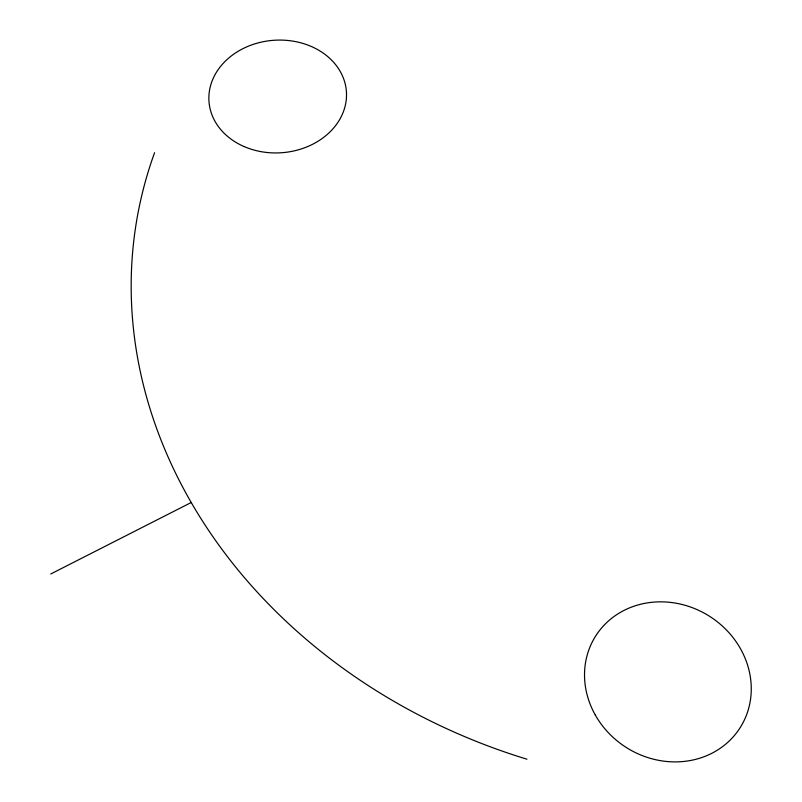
<?xml version="1.0" encoding="UTF-8"?>
<svg xmlns="http://www.w3.org/2000/svg" width="802" height="802" viewBox="0 0 802 802"><rect width="100%" height="100%" fill="white"/><g stroke="black" fill="none" stroke-linecap="round" stroke-linejoin="round"><path stroke-width="1.2" d="M50.767 573.971L191.137 502.543M526.954 759.213A545.791 460.508 13.4 0 1 154.575 152.701M243.968 146.505A68.892 56.361 -4.2 0 0 346.514 94.195A68.892 56.361 -4.2 0 0 242.575 48.842A68.892 56.361 -4.2 0 0 243.968 146.505M595.335 715.083A85.553 77.694 32.4 0 0 739.735 728.316A85.553 77.694 32.4 0 0 668.597 602.202A85.553 77.694 32.4 0 0 595.335 715.083"/></g></svg>
